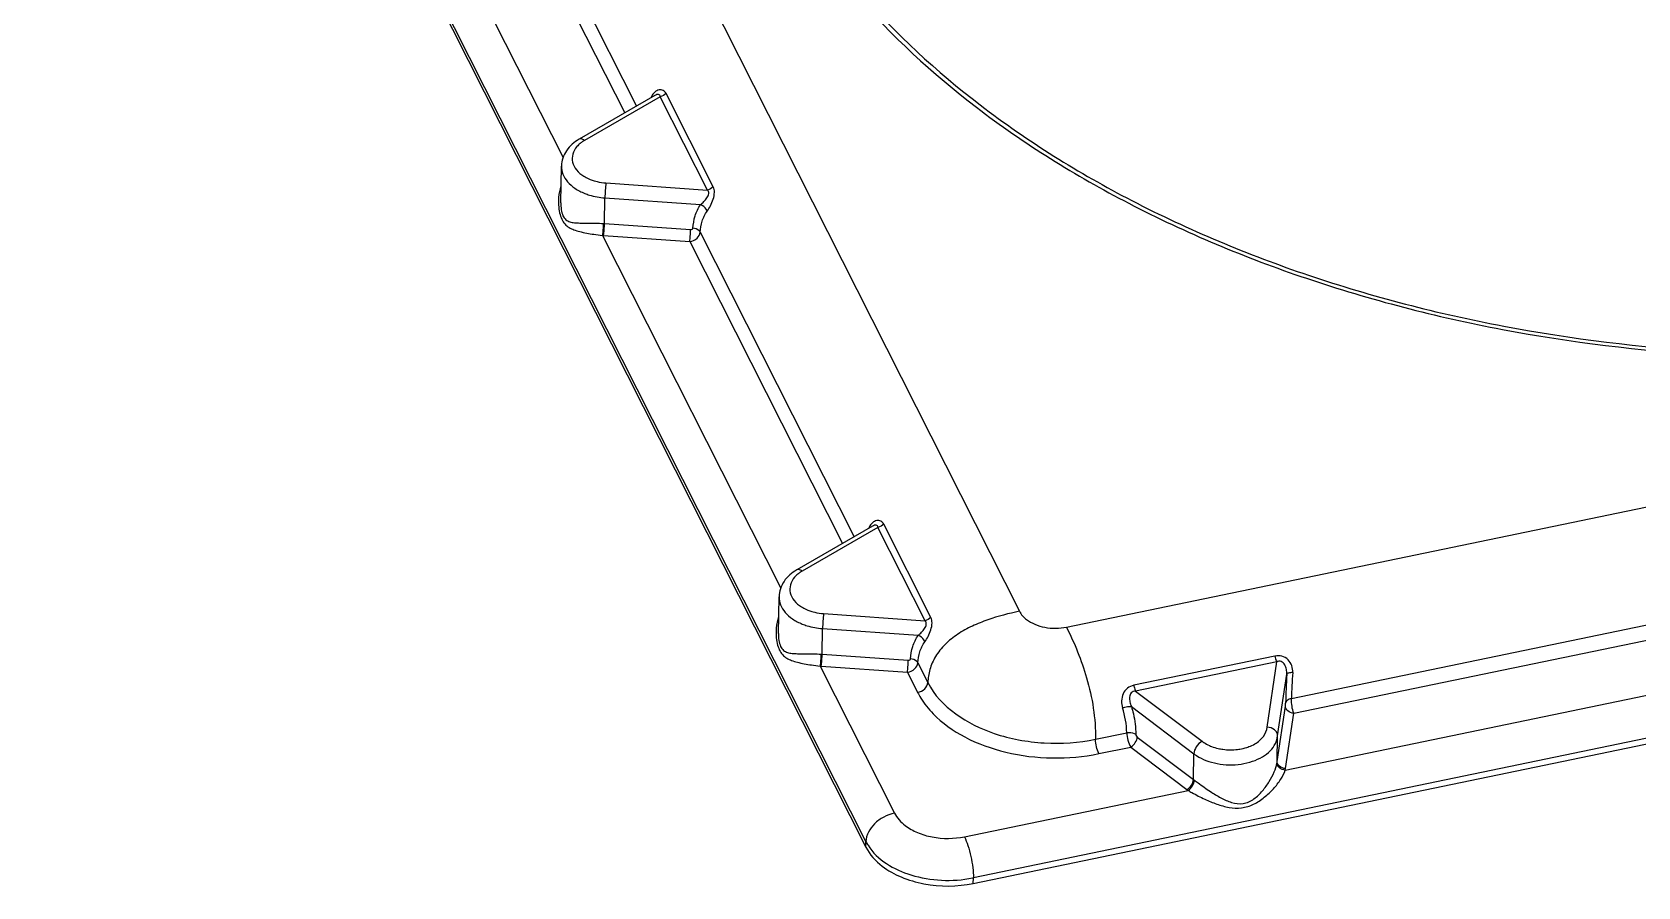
# Model space of a CAD drawing. Header units: millimetres. Extents: x 1713 to 2419, y 76 to 575.
# Drawn here: x 2118.1 to 2239, y 385.4 to 449.8 of the extents above; entities that cross this region are included whole.
import ezdxf

# ---------------------------------------------------------------- set-up
doc = ezdxf.new("R2010")
doc.units = ezdxf.units.MM
doc.header["$LTSCALE"] = 46.255
doc.layers.add('ECOVER_DXF_CONTINUOUS_LINE', color=7, linetype='CONTINUOUS')

msp = doc.modelspace()

# ---------------------------------------------------------------- linework, layer by layer
at = {"layer": 'ECOVER_DXF_CONTINUOUS_LINE', "color": 7, "linetype": 'Continuous'}
for p, q in [((2137.639, 514.582), (2192.42, 406.188)), ((2118.091, 512.62), (2180.855, 388.43)), ((2180.863, 388.854), (2118.099, 513.044)), ((2144.659, 466.889), (2158.073, 440.346)), ((2152.008, 467.136), (2163.592, 444.214)), ((2151.217, 466.434), (2162.705, 443.701)), ((2164.977, 445.014), (2159.268, 441.715)), ((2165.38, 444.922), (2159.678, 441.628)), ((2168.93, 437.898), (2165.38, 444.922)), ((2169.367, 438.135), (2165.818, 445.158)), ((2157.892, 436.943), (2157.94, 439.705)), ((2195.954, 404.995), (2360.947, 439.188)), ((2161.295, 438.428), (2168.93, 437.898)), ((2161.179, 435.365), (2161.212, 437.303)), ((2161.212, 437.303), (2168.419, 436.802)), ((2161.12, 435.37), (2161.179, 435.366)), ((2161.179, 435.365), (2167.667, 434.915)), ((2160.528, 434.545), (2161.043, 434.47)), ((2161.043, 434.47), (2174.458, 407.927)), ((2161.043, 434.47), (2161.113, 434.465)), ((2161.113, 434.465), (2167.601, 434.015)), ((2167.601, 434.015), (2179.089, 411.282)), ((2168.392, 434.717), (2179.977, 411.795)), ((2188.945, 385.699), (2377.981, 424.875)), ((2377.989, 425.299), (2188.953, 386.123)), ((2181.361, 412.595), (2175.652, 409.296)), ((2181.764, 412.503), (2176.062, 409.209)), ((2185.314, 405.479), (2181.764, 412.503)), ((2185.752, 405.716), (2182.202, 412.739)), ((2174.277, 404.524), (2174.324, 407.285)), ((2212.893, 399.61), (2249.75, 407.249)), ((2177.679, 406.009), (2185.314, 405.479)), ((2213.067, 398.509), (2250.058, 406.175)), ((2177.563, 402.946), (2177.596, 404.884)), ((2177.596, 404.884), (2184.804, 404.383)), ((2177.504, 402.951), (2177.563, 402.947)), ((2177.563, 402.946), (2184.051, 402.496)), ((2211.654, 402.818), (2201.028, 400.616)), ((2212.434, 394.221), (2254.46, 402.93)), ((2176.913, 402.126), (2177.427, 402.051)), ((2177.427, 402.051), (2183.017, 390.99)), ((2177.427, 402.051), (2177.497, 402.046)), ((2177.497, 402.046), (2183.985, 401.596)), ((2183.985, 401.596), (2184.754, 400.074)), ((2184.776, 402.298), (2185.523, 400.821)), ((2211.796, 402.385), (2201.17, 400.183)), ((2211.067, 397.464), (2211.796, 402.385)), ((2211.854, 396.811), (2212.541, 401.448)), ((2201.17, 400.183), (2206.164, 396.402)), ((2200.851, 399.017), (2205.551, 395.458)), ((2211.821, 394.874), (2212.439, 399.04)), ((2212.451, 394.349), (2213.067, 398.509)), ((2198.154, 396.556), (2200.495, 397.041)), ((2201.29, 396.722), (2205.518, 393.521)), ((2211.821, 394.874), (2211.854, 396.811)), ((2198.396, 395.469), (2200.8, 395.967)), ((2200.8, 395.967), (2205.028, 392.766)), ((2205.518, 393.521), (2205.551, 395.458)), ((2212.434, 394.221), (2212.451, 394.349)), ((2188.276, 389.214), (2205.113, 392.704)), ((2180.855, 388.43), (2180.863, 388.854)), ((2188.945, 385.699), (2188.953, 386.123))]:
    msp.add_line(p, q, dxfattribs=at)
for centre, radius, start, end in [((2166.005, 444.265), 1.452, 152.21287, 156.6133), ((2160.936, 439.445), 2.52, 119.95287, 126.24707), ((2161.813, 437.006), 4.099, 175.52765, 185.69966), ((2182.39, 411.846), 1.452, 152.21287, 156.6133), ((2177.32, 407.026), 2.52, 119.95287, 126.24707), ((2178.197, 404.587), 4.099, 175.52765, 185.69966), ((2273.412, 398.008), 60.967, 176.76606, 178.81281), ((2247.015, 398.887), 34.13, 175.49039, 178.78518), ((2194.327, 396.974), 6.168, 0.62739, 18.35393), ((2210.272, 395.01), 1.555, 350.60868, 354.95816), ((2207.425, 396.04), 3.16, 232.87601, 234.49852), ((2207.274, 395.733), 3.721, 232.87601, 234.49852), ((2183.952, 390.419), 3.463, 206.85565, 212.21616), ((2187.158, 394.782), 8.843, 281.3552, 281.70798)]:
    msp.add_arc(centre, radius, start, end, dxfattribs=at)
for points, knots in [([(2173.629, 462.167), (2175.355, 458.753), (2179.949, 452.1), (2189.222, 443.588), (2200.765, 436.417), (2214.145, 430.838), (2228.866, 427.04), (2244.383, 425.161), (2260.117, 425.271), (2275.48, 427.364), (2289.9, 431.366), (2302.842, 437.135), (2313.83, 444.474), (2322.448, 453.147), (2328.331, 462.88), (2331.154, 473.328), (2330.715, 483.996), (2328.337, 490.712), (2326.728, 493.895)], [0, 0, 0, 0, 0.0542656, 0.113327, 0.177425, 0.2460583, 0.318188, 0.3924186, 0.467159, 0.5407729, 0.6117251, 0.6787354, 0.740947, 0.798116, 0.850805, 0.9004905, 0.949404, 1, 1, 1, 1]), ([(2173.991, 462.25), (2175.708, 458.852), (2180.28, 452.231), (2189.509, 443.759), (2200.998, 436.622), (2214.315, 431.069), (2228.967, 427.289), (2244.411, 425.419), (2260.07, 425.528), (2275.36, 427.612), (2289.712, 431.595), (2302.594, 437.336), (2313.53, 444.641), (2322.107, 453.273), (2327.962, 462.96), (2330.772, 473.359), (2330.335, 483.976), (2327.969, 490.66), (2326.367, 493.829)], [0, 0, 0, 0, 0.0542656, 0.1133269, 0.1774249, 0.2460582, 0.3181879, 0.3924185, 0.467159, 0.5407729, 0.6117251, 0.6787355, 0.7409472, 0.7981161, 0.8508051, 0.9004905, 0.949404, 1, 1, 1, 1]), ([(2165.818, 445.158), (2165.77, 445.253), (2165.626, 445.431), (2165.269, 445.468), (2164.942, 445.277), (2164.785, 445.064), (2164.721, 444.942)], [0, 0, 0, 0, 0.2266442, 0.4480406, 0.70368, 1, 1, 1, 1]), ([(2165.38, 444.922), (2165.376, 444.959), (2165.358, 445.036), (2165.246, 445.102), (2165.11, 445.08), (2165.022, 445.04), (2164.977, 445.014)], [0, 0, 0, 0, 0.2213399, 0.4331674, 0.6939241, 1, 1, 1, 1]), ([(2159.268, 441.715), (2158.897, 441.501), (2158.236, 440.947), (2157.947, 440.108), (2157.94, 439.705)], [0, 0, 0, 0, 0.5143564, 1, 1, 1, 1]), ([(2159.446, 441.477), (2159.414, 441.453), (2159.293, 441.36), (2159.182, 441.253), (2159.107, 441.167)], [0, 0, 0, 0, 0.2585878, 1, 1, 1, 1]), ([(2159.678, 441.628), (2159.642, 441.655), (2159.524, 441.731), (2159.353, 441.765), (2159.268, 441.715)], [0, 0, 0, 0, 0.3123492, 1, 1, 1, 1]), ([(2159.107, 441.167), (2158.966, 441.004), (2158.745, 440.629), (2158.733, 439.967), (2159.061, 439.361), (2159.427, 439.061), (2159.638, 438.93)], [0, 0, 0, 0, 0.244912, 0.4739207, 0.7186581, 1, 1, 1, 1]), ([(2157.94, 439.705), (2157.936, 439.498), (2158.019, 439.064), (2158.389, 438.481), (2158.963, 437.987), (2159.435, 437.744), (2159.691, 437.642)], [0, 0, 0, 0, 0.2159775, 0.4494251, 0.7104345, 1, 1, 1, 1]), ([(2159.638, 438.93), (2159.695, 438.894), (2159.941, 438.754), (2160.205, 438.649), (2160.411, 438.587)], [0, 0, 0, 0, 0.2400786, 1, 1, 1, 1]), ([(2159.691, 437.642), (2159.808, 437.595), (2160.3, 437.422), (2160.819, 437.33), (2161.212, 437.303)], [0, 0, 0, 0, 0.2423378, 1, 1, 1, 1]), ([(2160.411, 438.587), (2160.482, 438.566), (2160.771, 438.489), (2161.07, 438.444), (2161.295, 438.428)], [0, 0, 0, 0, 0.2458663, 1, 1, 1, 1]), ([(2161.295, 438.428), (2161.27, 438.247), (2161.237, 437.872), (2161.215, 437.496), (2161.212, 437.303)], [0, 0, 0, 0, 0.4852313, 1, 1, 1, 1]), ([(2168.419, 436.802), (2168.505, 436.87), (2168.673, 437.027), (2168.862, 437.248), (2168.983, 437.453), (2169.037, 437.617), (2169.022, 437.78), (2168.963, 437.864), (2168.93, 437.898)], [0, 0, 0, 0, 0.2454189, 0.5124752, 0.6482295, 0.7777089, 0.8933429, 1, 1, 1, 1]), ([(2168.914, 436.306), (2169.006, 436.436), (2169.177, 436.732), (2169.378, 437.203), (2169.488, 437.689), (2169.431, 438.01), (2169.367, 438.135)], [0, 0, 0, 0, 0.2451548, 0.5219335, 0.7847043, 1, 1, 1, 1]), ([(2157.734, 436.599), (2157.753, 436.417), (2157.811, 436.073), (2157.985, 435.611), (2158.254, 435.253), (2158.599, 435.013), (2158.996, 434.85), (2159.64, 434.677), (2160.161, 434.599), (2160.528, 434.545)], [0, 0, 0, 0, 0.1421132, 0.2694722, 0.3798663, 0.4833567, 0.5917152, 0.7117956, 1, 1, 1, 1]), ([(2157.892, 436.943), (2157.89, 436.766), (2157.907, 436.43), (2158.019, 435.979), (2158.249, 435.643), (2158.577, 435.486), (2158.935, 435.428), (2159.337, 435.408), (2159.793, 435.406), (2160.116, 435.406), (2160.287, 435.404)], [0, 0, 0, 0, 0.1551826, 0.2926494, 0.402128, 0.4985143, 0.6012996, 0.7178599, 0.8505493, 1, 1, 1, 1]), ([(2167.843, 435.021), (2167.861, 435.332), (2167.964, 435.961), (2168.24, 436.539), (2168.419, 436.802)], [0, 0, 0, 0, 0.4950174, 1, 1, 1, 1]), ([(2168.914, 436.306), (2168.897, 436.357), (2168.789, 436.57), (2168.588, 436.729), (2168.419, 436.802)], [0, 0, 0, 0, 0.2256497, 1, 1, 1, 1]), ([(2160.287, 435.404), (2160.353, 435.403), (2160.631, 435.399), (2160.909, 435.387), (2161.12, 435.37)], [0, 0, 0, 0, 0.2402752, 1, 1, 1, 1]), ([(2161.043, 434.47), (2161.067, 434.615), (2161.097, 434.914), (2161.117, 435.215), (2161.12, 435.37)], [0, 0, 0, 0, 0.4854032, 1, 1, 1, 1]), ([(2161.113, 434.465), (2161.122, 434.53), (2161.155, 434.83), (2161.175, 435.13), (2161.179, 435.365)], [0, 0, 0, 0, 0.2186069, 1, 1, 1, 1]), ([(2168.392, 434.717), (2168.408, 434.997), (2168.499, 435.559), (2168.75, 436.075), (2168.914, 436.306)], [0, 0, 0, 0, 0.4970274, 1, 1, 1, 1]), ([(2167.601, 434.015), (2167.61, 434.08), (2167.643, 434.379), (2167.663, 434.68), (2167.667, 434.915)], [0, 0, 0, 0, 0.2184687, 1, 1, 1, 1]), ([(2167.601, 434.015), (2167.799, 434.044), (2168.159, 434.195), (2168.383, 434.546), (2168.392, 434.717)], [0, 0, 0, 0, 0.5389647, 1, 1, 1, 1]), ([(2167.667, 434.915), (2167.708, 434.912), (2167.785, 434.921), (2167.841, 434.988), (2167.843, 435.021)], [0, 0, 0, 0, 0.5501373, 1, 1, 1, 1]), ([(2168.392, 434.717), (2168.371, 434.759), (2168.236, 434.931), (2168.01, 435.005), (2167.843, 435.021)], [0, 0, 0, 0, 0.2154577, 1, 1, 1, 1]), ([(2182.202, 412.739), (2182.154, 412.834), (2182.01, 413.012), (2181.653, 413.049), (2181.326, 412.858), (2181.17, 412.645), (2181.105, 412.523)], [0, 0, 0, 0, 0.2266442, 0.4480406, 0.70368, 1, 1, 1, 1]), ([(2181.764, 412.503), (2181.76, 412.54), (2181.742, 412.617), (2181.63, 412.683), (2181.494, 412.66), (2181.406, 412.621), (2181.361, 412.595)], [0, 0, 0, 0, 0.2213399, 0.4331674, 0.6939241, 1, 1, 1, 1]), ([(2175.652, 409.296), (2175.282, 409.082), (2174.621, 408.528), (2174.331, 407.689), (2174.324, 407.285)], [0, 0, 0, 0, 0.5143564, 1, 1, 1, 1]), ([(2175.491, 408.748), (2175.35, 408.585), (2175.129, 408.21), (2175.117, 407.548), (2175.445, 406.942), (2175.811, 406.642), (2176.022, 406.511)], [0, 0, 0, 0, 0.244912, 0.4739207, 0.7186581, 1, 1, 1, 1]), ([(2175.83, 409.058), (2175.799, 409.034), (2175.677, 408.941), (2175.566, 408.834), (2175.491, 408.748)], [0, 0, 0, 0, 0.2585878, 1, 1, 1, 1]), ([(2176.062, 409.209), (2176.026, 409.236), (2175.909, 409.312), (2175.737, 409.346), (2175.652, 409.296)], [0, 0, 0, 0, 0.3123492, 1, 1, 1, 1]), ([(2174.324, 407.285), (2174.32, 407.079), (2174.404, 406.645), (2174.773, 406.062), (2175.347, 405.568), (2175.819, 405.325), (2176.075, 405.223)], [0, 0, 0, 0, 0.2159775, 0.4494251, 0.7104345, 1, 1, 1, 1]), ([(2176.022, 406.511), (2176.079, 406.475), (2176.325, 406.335), (2176.59, 406.23), (2176.795, 406.168)], [0, 0, 0, 0, 0.2400786, 1, 1, 1, 1]), ([(2192.42, 406.188), (2191.615, 406.021), (2190.41, 405.709), (2188.867, 405.093), (2187.768, 404.495), (2186.805, 403.738), (2186.075, 402.828), (2185.646, 401.832), (2185.539, 401.149), (2185.523, 400.821)], [0, 0, 0, 0, 0.2616606, 0.3947193, 0.5280969, 0.6588362, 0.7821163, 0.8952371, 1, 1, 1, 1]), ([(2192.42, 406.188), (2192.544, 405.942), (2192.908, 405.549), (2193.591, 405.173), (2194.596, 404.879), (2195.424, 404.885), (2195.954, 404.995)], [0, 0, 0, 0, 0.2091123, 0.3906117, 0.5890035, 1, 1, 1, 1]), ([(2176.075, 405.223), (2176.193, 405.176), (2176.684, 405.003), (2177.203, 404.911), (2177.596, 404.884)], [0, 0, 0, 0, 0.2423378, 1, 1, 1, 1]), ([(2176.795, 406.168), (2176.866, 406.147), (2177.155, 406.069), (2177.454, 406.025), (2177.679, 406.009)], [0, 0, 0, 0, 0.2458663, 1, 1, 1, 1]), ([(2177.679, 406.009), (2177.654, 405.828), (2177.621, 405.453), (2177.6, 405.077), (2177.596, 404.884)], [0, 0, 0, 0, 0.4852313, 1, 1, 1, 1]), ([(2184.804, 404.383), (2184.889, 404.451), (2185.057, 404.608), (2185.246, 404.829), (2185.367, 405.034), (2185.421, 405.198), (2185.406, 405.361), (2185.347, 405.445), (2185.314, 405.479)], [0, 0, 0, 0, 0.2454189, 0.5124752, 0.6482295, 0.7777089, 0.8933429, 1, 1, 1, 1]), ([(2185.298, 403.887), (2185.39, 404.017), (2185.561, 404.313), (2185.762, 404.784), (2185.872, 405.27), (2185.815, 405.591), (2185.752, 405.716)], [0, 0, 0, 0, 0.2451548, 0.5219335, 0.7847043, 1, 1, 1, 1]), ([(2195.954, 404.995), (2196.57, 403.774), (2197.694, 401.056), (2198.162, 398.116), (2198.154, 396.556)], [0, 0, 0, 0, 0.4670823, 1, 1, 1, 1]), ([(2174.118, 404.18), (2174.137, 403.998), (2174.196, 403.654), (2174.369, 403.192), (2174.638, 402.834), (2174.983, 402.594), (2175.38, 402.431), (2176.024, 402.258), (2176.545, 402.18), (2176.913, 402.126)], [0, 0, 0, 0, 0.1421132, 0.2694722, 0.3798663, 0.4833567, 0.5917152, 0.7117956, 1, 1, 1, 1]), ([(2174.277, 404.524), (2174.274, 404.347), (2174.292, 404.011), (2174.403, 403.56), (2174.633, 403.224), (2174.961, 403.067), (2175.319, 403.009), (2175.721, 402.989), (2176.177, 402.987), (2176.5, 402.987), (2176.671, 402.985)], [0, 0, 0, 0, 0.1551826, 0.2926494, 0.402128, 0.4985143, 0.6012996, 0.7178599, 0.8505493, 1, 1, 1, 1]), ([(2184.227, 402.602), (2184.245, 402.913), (2184.348, 403.542), (2184.625, 404.12), (2184.804, 404.383)], [0, 0, 0, 0, 0.4950174, 1, 1, 1, 1]), ([(2184.776, 402.298), (2184.792, 402.578), (2184.883, 403.14), (2185.134, 403.656), (2185.298, 403.887)], [0, 0, 0, 0, 0.4970274, 1, 1, 1, 1]), ([(2185.298, 403.887), (2185.281, 403.938), (2185.173, 404.151), (2184.972, 404.31), (2184.804, 404.383)], [0, 0, 0, 0, 0.2256497, 1, 1, 1, 1]), ([(2176.671, 402.985), (2176.738, 402.984), (2177.016, 402.98), (2177.293, 402.968), (2177.504, 402.951)], [0, 0, 0, 0, 0.2402752, 1, 1, 1, 1]), ([(2177.427, 402.051), (2177.451, 402.195), (2177.481, 402.495), (2177.501, 402.796), (2177.504, 402.951)], [0, 0, 0, 0, 0.4854032, 1, 1, 1, 1]), ([(2177.497, 402.046), (2177.506, 402.111), (2177.539, 402.41), (2177.559, 402.711), (2177.563, 402.946)], [0, 0, 0, 0, 0.2186069, 1, 1, 1, 1]), ([(2184.051, 402.496), (2184.092, 402.493), (2184.169, 402.502), (2184.225, 402.569), (2184.227, 402.602)], [0, 0, 0, 0, 0.5501373, 1, 1, 1, 1]), ([(2184.776, 402.298), (2184.755, 402.34), (2184.621, 402.512), (2184.394, 402.586), (2184.227, 402.602)], [0, 0, 0, 0, 0.2154577, 1, 1, 1, 1]), ([(2212.991, 401.57), (2213.005, 401.745), (2212.96, 402.107), (2212.673, 402.572), (2212.196, 402.854), (2211.827, 402.853), (2211.654, 402.818)], [0, 0, 0, 0, 0.2490715, 0.4997051, 0.7504344, 1, 1, 1, 1]), ([(2211.654, 402.818), (2211.663, 402.777), (2211.699, 402.629), (2211.747, 402.483), (2211.796, 402.385)], [0, 0, 0, 0, 0.2776702, 1, 1, 1, 1]), ([(2183.985, 401.596), (2183.994, 401.661), (2184.027, 401.96), (2184.047, 402.261), (2184.051, 402.496)], [0, 0, 0, 0, 0.2184687, 1, 1, 1, 1]), ([(2183.985, 401.596), (2184.183, 401.625), (2184.543, 401.776), (2184.767, 402.127), (2184.776, 402.298)], [0, 0, 0, 0, 0.5389647, 1, 1, 1, 1]), ([(2212.541, 401.448), (2212.55, 401.569), (2212.536, 401.814), (2212.418, 402.159), (2212.199, 402.396), (2211.96, 402.437), (2211.848, 402.407), (2211.796, 402.385)], [0, 0, 0, 0, 0.2551083, 0.5098384, 0.7604868, 0.8825155, 1, 1, 1, 1]), ([(2212.991, 401.57), (2212.886, 401.567), (2212.745, 401.555), (2212.596, 401.506), (2212.548, 401.468), (2212.541, 401.448)], [0, 0, 0, 0, 0.6534978, 0.8680919, 1, 1, 1, 1]), ([(2184.754, 400.074), (2184.95, 400.115), (2185.3, 400.292), (2185.514, 400.647), (2185.523, 400.821)], [0, 0, 0, 0, 0.5358075, 1, 1, 1, 1]), ([(2185.523, 400.821), (2186.47, 398.946), (2189.114, 397.3), (2192.361, 396.471), (2194.925, 396.158), (2196.888, 396.294), (2198.154, 396.556)], [0, 0, 0, 0, 0.4496228, 0.5844674, 0.7232395, 1, 1, 1, 1]), ([(2201.028, 400.616), (2200.856, 400.58), (2200.516, 400.431), (2200.19, 399.98), (2200.078, 399.445), (2200.126, 399.083), (2200.181, 398.916)], [0, 0, 0, 0, 0.246937, 0.497972, 0.7529054, 1, 1, 1, 1]), ([(2201.17, 400.183), (2201.11, 400.181), (2200.989, 400.162), (2200.782, 400.027), (2200.687, 399.718), (2200.723, 399.36), (2200.799, 399.127), (2200.851, 399.017)], [0, 0, 0, 0, 0.1258582, 0.2498001, 0.4948144, 0.7470235, 1, 1, 1, 1]), ([(2201.028, 400.616), (2201.037, 400.574), (2201.073, 400.427), (2201.12, 400.281), (2201.17, 400.183)], [0, 0, 0, 0, 0.2776702, 1, 1, 1, 1]), ([(2184.754, 400.074), (2184.826, 399.932), (2185.15, 399.353), (2185.569, 398.829), (2185.92, 398.469)], [0, 0, 0, 0, 0.2405414, 1, 1, 1, 1]), ([(2200.181, 398.916), (2200.299, 398.961), (2200.519, 399.02), (2200.752, 399.037), (2200.851, 399.017)], [0, 0, 0, 0, 0.5557479, 1, 1, 1, 1]), ([(2200.851, 399.017), (2200.906, 398.835), (2201.088, 398.152), (2201.174, 397.443), (2201.178, 396.926)], [0, 0, 0, 0, 0.2688234, 1, 1, 1, 1]), ([(2213.067, 398.509), (2212.907, 398.521), (2212.61, 398.617), (2212.436, 398.907), (2212.439, 399.04)], [0, 0, 0, 0, 0.5463393, 1, 1, 1, 1]), ([(2212.439, 399.04), (2212.441, 399.056), (2212.45, 399.133), (2212.456, 399.211), (2212.457, 399.271)], [0, 0, 0, 0, 0.214327, 1, 1, 1, 1]), ([(2212.893, 399.61), (2212.786, 399.59), (2212.599, 399.524), (2212.47, 399.354), (2212.457, 399.271)], [0, 0, 0, 0, 0.5635331, 1, 1, 1, 1]), ([(2213.067, 398.509), (2213.006, 398.679), (2212.931, 399.047), (2212.891, 399.419), (2212.893, 399.61)], [0, 0, 0, 0, 0.4851213, 1, 1, 1, 1]), ([(2185.92, 398.469), (2186.606, 397.765), (2188.348, 396.546), (2191.443, 395.44), (2194.891, 395.02), (2197.248, 395.231), (2198.396, 395.469)], [0, 0, 0, 0, 0.2218403, 0.4708091, 0.7354446, 1, 1, 1, 1]), ([(2198.396, 395.469), (2198.313, 395.631), (2198.209, 395.994), (2198.153, 396.365), (2198.154, 396.556)], [0, 0, 0, 0, 0.488859, 1, 1, 1, 1]), ([(2200.495, 397.041), (2200.494, 396.851), (2200.566, 396.478), (2200.7, 396.122), (2200.8, 395.967)], [0, 0, 0, 0, 0.507559, 1, 1, 1, 1]), ([(2200.495, 397.041), (2200.555, 397.054), (2200.787, 397.081), (2201.038, 397.027), (2201.178, 396.926)], [0, 0, 0, 0, 0.2635656, 1, 1, 1, 1]), ([(2200.8, 395.967), (2200.939, 396.045), (2201.161, 396.273), (2201.288, 396.573), (2201.29, 396.722)], [0, 0, 0, 0, 0.5171154, 1, 1, 1, 1]), ([(2201.178, 396.926), (2201.178, 396.908), (2201.194, 396.83), (2201.242, 396.759), (2201.29, 396.722)], [0, 0, 0, 0, 0.2347784, 1, 1, 1, 1]), ([(2206.457, 394.962), (2207.01, 394.748), (2208.205, 394.534), (2209.681, 394.738), (2210.704, 395.195), (2211.302, 395.645), (2211.712, 396.19), (2211.837, 396.608), (2211.854, 396.811)], [0, 0, 0, 0, 0.2784042, 0.5571489, 0.6850724, 0.80089, 0.9046506, 1, 1, 1, 1]), ([(2210.138, 396.204), (2210.389, 396.349), (2210.824, 396.692), (2211.047, 397.217), (2211.067, 397.464)], [0, 0, 0, 0, 0.5389419, 1, 1, 1, 1]), ([(2211.854, 396.811), (2211.856, 396.891), (2211.811, 397.064), (2211.564, 397.35), (2211.266, 397.452), (2211.067, 397.464)], [0, 0, 0, 0, 0.2183207, 0.4595084, 1, 1, 1, 1]), ([(2206.164, 396.402), (2205.99, 396.305), (2205.713, 396.019), (2205.555, 395.644), (2205.551, 395.458)], [0, 0, 0, 0, 0.5171087, 1, 1, 1, 1]), ([(2205.551, 395.458), (2205.617, 395.409), (2205.9, 395.212), (2206.213, 395.057), (2206.457, 394.962)], [0, 0, 0, 0, 0.2386578, 1, 1, 1, 1]), ([(2206.164, 396.402), (2206.205, 396.371), (2206.381, 396.247), (2206.572, 396.144), (2206.721, 396.078)], [0, 0, 0, 0, 0.2403845, 1, 1, 1, 1]), ([(2206.721, 396.078), (2206.773, 396.055), (2206.987, 395.966), (2207.21, 395.899), (2207.381, 395.86)], [0, 0, 0, 0, 0.2438834, 1, 1, 1, 1]), ([(2207.381, 395.86), (2207.499, 395.833), (2207.978, 395.746), (2208.473, 395.743), (2208.836, 395.788)], [0, 0, 0, 0, 0.2478446, 1, 1, 1, 1]), ([(2208.836, 395.788), (2208.896, 395.796), (2209.13, 395.831), (2209.362, 395.886), (2209.53, 395.94)], [0, 0, 0, 0, 0.254669, 1, 1, 1, 1]), ([(2209.53, 395.94), (2209.585, 395.957), (2209.793, 396.029), (2209.995, 396.122), (2210.138, 396.204)], [0, 0, 0, 0, 0.2581197, 1, 1, 1, 1]), ([(2206.372, 392.041), (2206.667, 391.904), (2207.263, 391.658), (2208.185, 391.394), (2209.147, 391.332), (2210.073, 391.623), (2210.868, 392.158), (2211.549, 392.801), (2212.087, 393.486), (2212.355, 393.978), (2212.434, 394.221)], [0, 0, 0, 0, 0.132103, 0.2613344, 0.3887331, 0.5174425, 0.647237, 0.7750903, 0.8962926, 1, 1, 1, 1]), ([(2210.073, 392.065), (2210.312, 392.236), (2210.733, 392.65), (2211.237, 393.345), (2211.606, 394.048), (2211.769, 394.529), (2211.806, 394.756)], [0, 0, 0, 0, 0.2705348, 0.5369253, 0.7881519, 1, 1, 1, 1]), ([(2212.434, 394.221), (2212.274, 394.234), (2211.977, 394.333), (2211.804, 394.623), (2211.806, 394.756)], [0, 0, 0, 0, 0.5460233, 1, 1, 1, 1]), ([(2212.45, 394.343), (2212.29, 394.354), (2211.992, 394.451), (2211.819, 394.74), (2211.821, 394.874)], [0, 0, 0, 0, 0.5463394, 1, 1, 1, 1]), ([(2205.028, 392.766), (2205.167, 392.844), (2205.389, 393.072), (2205.516, 393.372), (2205.518, 393.521)], [0, 0, 0, 0, 0.5171087, 1, 1, 1, 1]), ([(2205.113, 392.704), (2205.249, 392.785), (2205.465, 393.019), (2205.588, 393.319), (2205.59, 393.468)], [0, 0, 0, 0, 0.5154326, 1, 1, 1, 1]), ([(2205.59, 393.468), (2205.683, 393.402), (2206.083, 393.113), (2206.484, 392.825), (2206.801, 392.617)], [0, 0, 0, 0, 0.2312112, 1, 1, 1, 1]), ([(2205.113, 392.704), (2205.21, 392.648), (2205.621, 392.412), (2206.043, 392.193), (2206.372, 392.041)], [0, 0, 0, 0, 0.2354222, 1, 1, 1, 1]), ([(2206.801, 392.617), (2207.054, 392.451), (2207.565, 392.139), (2208.368, 391.759), (2209.273, 391.626), (2209.832, 391.892), (2210.073, 392.065)], [0, 0, 0, 0, 0.2558918, 0.5045899, 0.7491584, 1, 1, 1, 1]), ([(2183.017, 390.99), (2182.734, 390.931), (2182.183, 390.725), (2181.314, 390.105), (2180.871, 389.346), (2180.863, 388.854)], [0, 0, 0, 0, 0.2708237, 0.5399298, 1, 1, 1, 1]), ([(2183.017, 390.99), (2183.202, 390.624), (2183.743, 390.04), (2184.76, 389.48), (2186.255, 389.043), (2187.488, 389.051), (2188.276, 389.214)], [0, 0, 0, 0, 0.2091154, 0.3906131, 0.5890145, 1, 1, 1, 1]), ([(2180.855, 388.43), (2181.14, 387.868), (2181.972, 386.969), (2183.536, 386.107), (2185.836, 385.436), (2187.733, 385.448), (2188.945, 385.699)], [0, 0, 0, 0, 0.2091269, 0.390614, 0.5889975, 1, 1, 1, 1]), ([(2181.022, 388.572), (2181.718, 387.466), (2183.722, 386.315), (2186.543, 385.851), (2188.128, 385.957), (2188.899, 386.112)], [0, 0, 0, 0, 0.4552996, 0.726181, 1, 1, 1, 1]), ([(2188.276, 389.214), (2188.383, 389.002), (2188.571, 388.512), (2188.78, 387.729), (2188.919, 386.916), (2188.957, 386.375), (2188.953, 386.123)], [0, 0, 0, 0, 0.2245644, 0.4913469, 0.7626644, 1, 1, 1, 1])]:
    msp.add_open_spline(points, degree=3, knots=knots, dxfattribs=at)
for points in [[(2165.818, 445.158), (2165.701, 445.04), (2165.542, 444.955), (2165.38, 444.922)], [(2157.902, 438.217), (2157.806, 437.93), (2157.75, 437.628), (2157.726, 437.326)], [(2169.367, 438.135), (2169.251, 438.017), (2169.092, 437.932), (2168.93, 437.898)], [(2182.202, 412.739), (2182.085, 412.621), (2181.927, 412.536), (2181.764, 412.503)], [(2174.286, 405.798), (2174.19, 405.511), (2174.134, 405.209), (2174.111, 404.907)], [(2185.752, 405.716), (2185.635, 405.598), (2185.476, 405.513), (2185.314, 405.479)]]:
    msp.add_open_spline(points, degree=3, dxfattribs=at)

doc.saveas('drawing.dxf')
